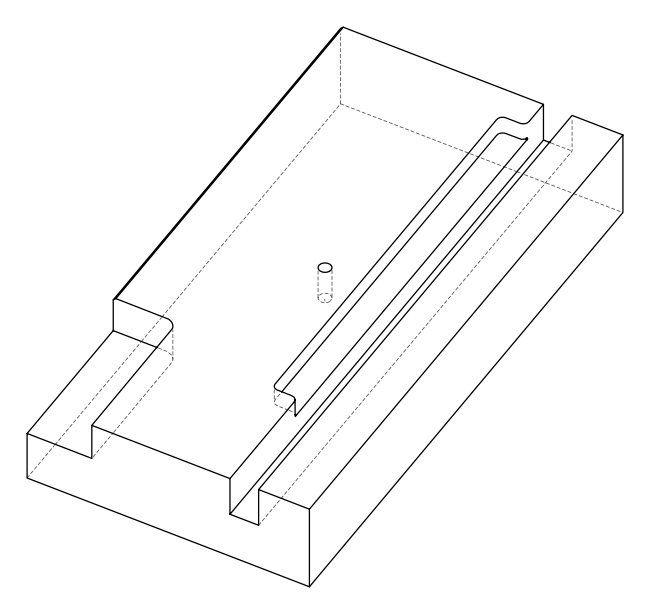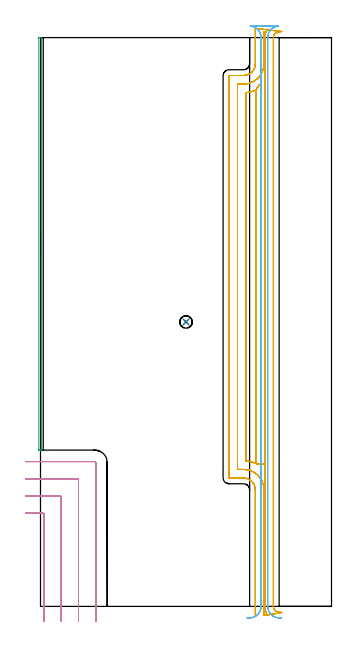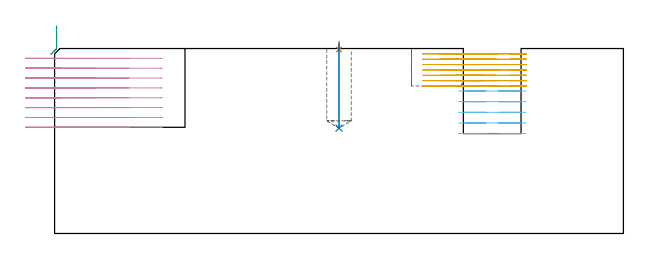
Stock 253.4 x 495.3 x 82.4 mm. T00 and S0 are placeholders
(PLAN: 6 operations, 5 tool changes, 65.6 min)
(1 SPOT_DRILL | STEP1POCKET | NXT0321_9005460120000 | 0.03 min | 1 mm3)
(2 DRILL_BLIND_HOLE_INTO_CENTER | STEP1POCKET | UGT0301_221 | 0.15 min | 3090 mm3)
(3 AREA_MILL | FG_CHAMFER_SURFACE | UGT0205_001 | 3.03 min | 1033 mm3)
(4 MILL_CORNER_NOTCH_RECTANGULAR | CORNER_NOTCH_RECTANGULAR | UGT0201_094 | Follow Part, ap 5, ae 75% | 10.86 min | 276649 mm3)
(5 MILL_OPEN_POCKET | POCKET_OPEN | NXT0201_013 | Follow Part, ap 2.5, ae 75% | 40.61 min | 351705 mm3)
(6 MILL_RECTANGULAR_SLOT | SLOT_RECTANGULAR | UGT0201_094 | Follow Part, ap 5, ae 75% | 10.89 min | 269871 mm3)
(TOOL NXT0321_9005460120000 | NC Spot Drill, 142deg, 12mm, Carbide, Uncoated | D12 PA142 FL30 Z2)
(TOOL UGT0301_221 | Twist Drill 10.9 mm | D10.9 PA118 FL92 Z2)
(TOOL UGT0205_001 | Chamfer Mill 20 x 3 x 45 deg. | D20 FL50 Z2)
(TOOL UGT0201_094 | End mill 20 mm | D20 FL38 Z4)
(TOOL NXT0201_013 | ENDMILL 10mm | D10 FL30 Z4)
(OP 1 SPOT_DRILL)
G17 G21 G94 G90
T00 M6
G54
G17 G0 G90 X126.7 Y247.7 S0 M3
G43 Z92.4 H0
G94 G81 G98 Z81.931 F250. R85.4
G80
M5
M2
(OP 2 DRILL_BLIND_HOLE_INTO_CENTER)
G17 G21 G94 G90
T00 M6
G54
G17 G0 G90 X126.7 Y247.7 S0 M3
G43 Z92.4 H0
G94 G81 G98 Z46.9 F250. R84.4
G80
M5
M2
(OP 3 AREA_MILL)
G17 G21 G94 G90
T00 M6
G54
G17 G0 G90 X0.9 Y325.7 S1061 M3
G43 Z92.4 H0
G94 G1 Y325.662 Z91.528 F250.
Y325.548 Z90.663
Y325.359 Z89.812
Y325.097 Z88.98
Y324.763 Z88.174
Y324.36 Z87.4
Y323.892 Z86.664
Y323.36 Z85.972
Y322.771 Z85.329
Y322.128 Z84.739
Y321.436 Z84.208
Y320.7 Z83.74
Y319.926 Z83.337
Y319.12 Z83.003
Y318.288 Z82.741
Y317.437 Z82.552
Y316.572 Z82.438
Y315.7 Z82.4
Y136.262
X0.905 Y136.11 Z82.395
X0.782 Y136.102 Z82.274
X0.661 Y136.1 Z82.16
X0.337 Z81.836
X-0.3 Z81.195
X-1.49 Y136.101 Z80.007
X-1.492 Y136.103 Z80.005
X-1.498 Y136.263 Z80.002
X-1.5 Y136.43 Z80.
Y494.858
X-1.497 Y495.137 Z80.003
X-1.491 Y495.297 Z80.005
X-1.49 Y495.299 Z80.007
X-0.3 Y495.3 Z81.195
X0.337 Z81.836
X0.661 Z82.16
X0.782 Y495.298 Z82.274
X0.898 Y495.29 Z82.388
X0.9 Y495.137 Z82.4
Y315.7
Y314.828 Z82.438
Y313.964 Z82.552
Y313.112 Z82.741
Y312.28 Z83.003
Y311.474 Z83.337
Y310.7 Z83.74
Y309.964 Z84.208
Y309.272 Z84.739
Y308.629 Z85.329
Y308.04 Z85.972
Y307.509 Z86.664
Y307.04 Z87.4
Y306.637 Z88.174
Y306.303 Z88.98
Y306.041 Z89.812
Y305.852 Z90.663
Y305.738 Z91.528
Y305.7 Z92.4
M5
M2
(OP 4 MILL_CORNER_NOTCH_RECTANGULAR)
G17 G21 G94 G90
T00 M6
G54
G17 G0 G90 X3.1 Y-13. S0 M3
G43 Z92.4 H0
Z78.012
G94 G1 Y-10. F250.
Y80.106 F500.
G3 X2.106 Y81.1 R1.
G1 X-10.
X-13. F250.
G0 Z92.4
X18.1 Y-13.
Z78.012
G1 Y-10.
Y95.106 F500.
G3 X17.106 Y96.1 R1.
G1 X-10.
X-13. F250.
G0 Z92.4
X33.1 Y-13.
Z78.012
G1 Y-10.
Y110.105 F500.
G3 X32.105 Y111.1 R1.
G1 X-10.
X-13. F250.
G0 Z92.4
X48.1 Y-13.
Z78.012
G1 Y-10.
Y125.105 F500.
G3 X47.105 Y126.1 R1.
G1 X-10.
X-13. F250.
G0 Z92.4
X3.1 Y-13.
Z73.625
G1 Y-10.
Y80.106 F500.
G3 X2.106 Y81.1 R1.
G1 X-10.
X-13. F250.
G0 Z92.4
X18.1 Y-13.
Z73.625
G1 Y-10.
Y95.106 F500.
G3 X17.106 Y96.1 R1.
G1 X-10.
X-13. F250.
G0 Z92.4
X33.1 Y-13.
Z73.625
G1 Y-10.
Y110.105 F500.
G3 X32.105 Y111.1 R1.
G1 X-10.
X-13. F250.
G0 Z92.4
X48.1 Y-13.
Z73.625
G1 Y-10.
Y125.105 F500.
G3 X47.105 Y126.1 R1.
G1 X-10.
X-13. F250.
G0 Z92.4
X3.1 Y-13.
Z69.237
G1 Y-10.
Y80.106 F500.
G3 X2.106 Y81.1 R1.
G1 X-10.
X-13. F250.
G0 Z92.4
X18.1 Y-13.
Z69.237
G1 Y-10.
Y95.106 F500.
G3 X17.106 Y96.1 R1.
G1 X-10.
X-13. F250.
G0 Z92.4
X33.1 Y-13.
Z69.237
G1 Y-10.
Y110.105 F500.
G3 X32.105 Y111.1 R1.
G1 X-10.
X-13. F250.
G0 Z92.4
X48.1 Y-13.
Z69.237
G1 Y-10.
Y125.105 F500.
G3 X47.105 Y126.1 R1.
G1 X-10.
X-13. F250.
G0 Z92.4
X3.1 Y-13.
Z64.85
G1 Y-10.
Y80.106 F500.
G3 X2.106 Y81.1 R1.
G1 X-10.
X-13. F250.
G0 Z92.4
X18.1 Y-13.
Z64.85
G1 Y-10.
Y95.106 F500.
G3 X17.106 Y96.1 R1.
G1 X-10.
X-13. F250.
G0 Z92.4
X33.1 Y-13.
Z64.85
G1 Y-10.
Y110.105 F500.
G3 X32.105 Y111.1 R1.
G1 X-10.
X-13. F250.
G0 Z92.4
X48.1 Y-13.
Z64.85
G1 Y-10.
Y125.105 F500.
G3 X47.105 Y126.1 R1.
G1 X-10.
X-13. F250.
G0 Z92.4
X3.1 Y-13.
Z60.462
G1 Y-10.
Y80.106 F500.
G3 X2.106 Y81.1 R1.
G1 X-10.
X-13. F250.
G0 Z92.4
X18.1 Y-13.
Z60.462
G1 Y-10.
Y95.106 F500.
G3 X17.106 Y96.1 R1.
G1 X-10.
X-13. F250.
G0 Z92.4
X33.1 Y-13.
Z60.462
G1 Y-10.
Y110.105 F500.
G3 X32.105 Y111.1 R1.
G1 X-10.
X-13. F250.
G0 Z92.4
X48.1 Y-13.
Z60.462
G1 Y-10.
Y125.105 F500.
G3 X47.105 Y126.1 R1.
G1 X-10.
X-13. F250.
G0 Z92.4
X3.1 Y-13.
Z56.075
G1 Y-10.
Y80.106 F500.
G3 X2.106 Y81.1 R1.
G1 X-10.
X-13. F250.
G0 Z92.4
X18.1 Y-13.
Z56.075
G1 Y-10.
Y95.106 F500.
G3 X17.106 Y96.1 R1.
G1 X-10.
X-13. F250.
G0 Z92.4
X33.1 Y-13.
Z56.075
G1 Y-10.
Y110.105 F500.
G3 X32.105 Y111.1 R1.
G1 X-10.
X-13. F250.
G0 Z92.4
X48.1 Y-13.
Z56.075
G1 Y-10.
Y125.105 F500.
G3 X47.105 Y126.1 R1.
G1 X-10.
X-13. F250.
G0 Z92.4
X3.1 Y-13.
Z51.687
G1 Y-10.
Y80.106 F500.
G3 X2.106 Y81.1 R1.
G1 X-10.
X-13. F250.
G0 Z92.4
X18.1 Y-13.
Z51.687
G1 Y-10.
Y95.106 F500.
G3 X17.106 Y96.1 R1.
G1 X-10.
X-13. F250.
G0 Z92.4
X33.1 Y-13.
Z51.687
G1 Y-10.
Y110.105 F500.
G3 X32.105 Y111.1 R1.
G1 X-10.
X-13. F250.
G0 Z92.4
X48.1 Y-13.
Z51.687
G1 Y-10.
Y125.105 F500.
G3 X47.105 Y126.1 R1.
G1 X-10.
X-13. F250.
G0 Z92.4
X3.1 Y-13.
Z47.3
G1 Y-10.
Y80.106 F500.
G3 X2.106 Y81.1 R1.
G1 X-10.
X-13. F250.
G0 Z92.4
X18.1 Y-13.
Z47.3
G1 Y-10.
Y95.106 F500.
G3 X17.106 Y96.1 R1.
G1 X-10.
X-13. F250.
G0 Z92.4
X33.1 Y-13.
Z47.3
G1 Y-10.
Y110.105 F500.
G3 X32.105 Y111.1 R1.
G1 X-10.
X-13. F250.
G0 Z92.4
X48.1 Y-13.
Z47.3
G1 Y-10.
Y125.105 F500.
G3 X47.105 Y126.1 R1.
G1 X-10.
X-13. F250.
G0 Z92.4
M5
M2
(OP 5 MILL_OPEN_POCKET)
G17 G21 G94 G90
T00 M6
G54
G17 G0 G90 X197.544 Y-7.75 S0 M3
G43 Z92.4 H0
Z80.014
G94 G1 X196.344 Y-5. F250.
G2 X195.3 Y0. R12.5 F500.
G1 Y124.321
X187.8
Y449.779
X190.283 Y454.142
X187.8 Y449.779
G2 X179. Y447.388 R25.2
G1 Y126.712
G2 X187.8 Y124.321 R25.2
G1 X195.3
Y495.3
G2 X196.344 Y500.3 R12.5
G1 X194.6
Y472.5
G2 X176.9 Y454.8 R17.7
G1 X171.5
Y119.3
X176.9
G2 X194.6 Y101.6 R17.7
G1 Y-5.
Y-8. F250.
X210.235 Y-5.298
X207.253 Y-4.97
G2 X202.8 Y0. R5. F500.
G1 Y495.3
G2 X207.253 Y500.27 R5.
G1 X210.235 Y500.598 F250.
X187.1 Y503.3
Y500.3
Y472.5 F500.
G2 X176.9 Y462.3 R10.2
G1 X164.2
G3 X164. Y462.1 R0.2
G1 Y112.
G3 X164.2 Y111.8 R0.2
G1 X176.9
G2 X187.1 Y101.6 R10.2
G1 Y-5.
Y-8. F250.
G0 X197.544 Y-7.75 Z77.629
G1 X196.344 Y-5.
G2 X195.3 Y0. R12.5 F500.
G1 Y124.321
X187.8
Y449.779
X190.283 Y454.142
X187.8 Y449.779
G2 X179. Y447.388 R25.2
G1 Y126.712
G2 X187.8 Y124.321 R25.2
G1 X195.3
Y495.3
G2 X196.344 Y500.3 R12.5
G1 X194.6
Y472.5
G2 X176.9 Y454.8 R17.7
G1 X171.5
Y119.3
X176.9
G2 X194.6 Y101.6 R17.7
G1 Y-5.
Y-8. F250.
X210.235 Y-5.298
X207.253 Y-4.97
G2 X202.8 Y0. R5. F500.
G1 Y495.3
G2 X207.253 Y500.27 R5.
G1 X210.235 Y500.598 F250.
X187.1 Y503.3
Y500.3
Y472.5 F500.
G2 X176.9 Y462.3 R10.2
G1 X164.2
G3 X164. Y462.1 R0.2
G1 Y112.
G3 X164.2 Y111.8 R0.2
G1 X176.9
G2 X187.1 Y101.6 R10.2
G1 Y-5.
Y-8. F250.
G0 X197.544 Y-7.75 Z75.243
G1 X196.344 Y-5.
G2 X195.3 Y0. R12.5 F500.
G1 Y124.321
X187.8
Y449.779
X190.283 Y454.142
X187.8 Y449.779
G2 X179. Y447.388 R25.2
G1 Y126.712
G2 X187.8 Y124.321 R25.2
G1 X195.3
Y495.3
G2 X196.344 Y500.3 R12.5
G1 X194.6
Y472.5
G2 X176.9 Y454.8 R17.7
G1 X171.5
Y119.3
X176.9
G2 X194.6 Y101.6 R17.7
G1 Y-5.
Y-8. F250.
X210.235 Y-5.298
X207.253 Y-4.97
G2 X202.8 Y0. R5. F500.
G1 Y495.3
G2 X207.253 Y500.27 R5.
G1 X210.235 Y500.598 F250.
X187.1 Y503.3
Y500.3
Y472.5 F500.
G2 X176.9 Y462.3 R10.2
G1 X164.2
G3 X164. Y462.1 R0.2
G1 Y112.
G3 X164.2 Y111.8 R0.2
G1 X176.9
G2 X187.1 Y101.6 R10.2
G1 Y-5.
Y-8. F250.
G0 X197.544 Y-7.75 Z72.857
G1 X196.344 Y-5.
G2 X195.3 Y0. R12.5 F500.
G1 Y124.321
X187.8
Y449.779
X190.283 Y454.142
X187.8 Y449.779
G2 X179. Y447.388 R25.2
G1 Y126.712
G2 X187.8 Y124.321 R25.2
G1 X195.3
Y495.3
G2 X196.344 Y500.3 R12.5
G1 X194.6
Y472.5
G2 X176.9 Y454.8 R17.7
G1 X171.5
Y119.3
X176.9
G2 X194.6 Y101.6 R17.7
G1 Y-5.
Y-8. F250.
X210.235 Y-5.298
X207.253 Y-4.97
G2 X202.8 Y0. R5. F500.
G1 Y495.3
G2 X207.253 Y500.27 R5.
G1 X210.235 Y500.598 F250.
X187.1 Y503.3
Y500.3
Y472.5 F500.
G2 X176.9 Y462.3 R10.2
G1 X164.2
G3 X164. Y462.1 R0.2
G1 Y112.
G3 X164.2 Y111.8 R0.2
G1 X176.9
G2 X187.1 Y101.6 R10.2
G1 Y-5.
Y-8. F250.
G0 X197.544 Y-7.75 Z70.471
G1 X196.344 Y-5.
G2 X195.3 Y0. R12.5 F500.
G1 Y124.321
X187.8
Y449.779
X190.283 Y454.142
X187.8 Y449.779
G2 X179. Y447.388 R25.2
G1 Y126.712
G2 X187.8 Y124.321 R25.2
G1 X195.3
Y495.3
G2 X196.344 Y500.3 R12.5
G1 X194.6
Y472.5
G2 X176.9 Y454.8 R17.7
G1 X171.5
Y119.3
X176.9
G2 X194.6 Y101.6 R17.7
G1 Y-5.
Y-8. F250.
X210.235 Y-5.298
X207.253 Y-4.97
G2 X202.8 Y0. R5. F500.
G1 Y495.3
G2 X207.253 Y500.27 R5.
G1 X210.235 Y500.598 F250.
X187.1 Y503.3
Y500.3
Y472.5 F500.
G2 X176.9 Y462.3 R10.2
G1 X164.2
G3 X164. Y462.1 R0.2
G1 Y112.
G3 X164.2 Y111.8 R0.2
G1 X176.9
G2 X187.1 Y101.6 R10.2
G1 Y-5.
Y-8. F250.
G0 X197.544 Y-7.75 Z68.086
G1 X196.344 Y-5.
G2 X195.3 Y0. R12.5 F500.
G1 Y124.321
X187.8
Y449.779
X190.283 Y454.142
X187.8 Y449.779
G2 X179. Y447.388 R25.2
G1 Y126.712
G2 X187.8 Y124.321 R25.2
G1 X195.3
Y495.3
G2 X196.344 Y500.3 R12.5
G1 X194.6
Y472.5
G2 X176.9 Y454.8 R17.7
G1 X171.5
Y119.3
X176.9
G2 X194.6 Y101.6 R17.7
G1 Y-5.
Y-8. F250.
X210.235 Y-5.298
X207.253 Y-4.97
G2 X202.8 Y0. R5. F500.
G1 Y495.3
G2 X207.253 Y500.27 R5.
G1 X210.235 Y500.598 F250.
X187.1 Y503.3
Y500.3
Y472.5 F500.
G2 X176.9 Y462.3 R10.2
G1 X164.2
G3 X164. Y462.1 R0.2
G1 Y112.
G3 X164.2 Y111.8 R0.2
G1 X176.9
G2 X187.1 Y101.6 R10.2
G1 Y-5.
Y-8. F250.
G0 X197.544 Y-7.75 Z65.7
G1 X196.344 Y-5.
G2 X195.3 Y0. R12.5 F500.
G1 Y124.321
X187.8
Y449.779
X190.283 Y454.142
X187.8 Y449.779
G2 X179. Y447.388 R25.2
G1 Y126.712
G2 X187.8 Y124.321 R25.2
G1 X195.3
Y495.3
G2 X196.344 Y500.3 R12.5
G1 X194.6
Y472.5
G2 X176.9 Y454.8 R17.7
G1 X171.5
Y119.3
X176.9
G2 X194.6 Y101.6 R17.7
G1 Y-5.
Y-8. F250.
X210.235 Y-5.298
X207.253 Y-4.97
G2 X202.8 Y0. R5. F500.
G1 Y495.3
G2 X207.253 Y500.27 R5.
G1 X210.235 Y500.598 F250.
X187.1 Y503.3
Y500.3
Y472.5 F500.
G2 X176.9 Y462.3 R10.2
G1 X164.2
G3 X164. Y462.1 R0.2
G1 Y112.
G3 X164.2 Y111.8 R0.2
G1 X176.9
G2 X187.1 Y101.6 R10.2
G1 Y-5.
Y-8. F250.
G0 Z92.4
M5
M2
(OP 6 MILL_RECTANGULAR_SLOT)
G17 G21 G94 G90
T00 M6
G54
G17 G0 G90 X210.017 Y-10.202 S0 M3
G43 Z92.4 H0
Z63.45
G94 G1 X207.026 Y-9.97 F250.
G2 X197.8 Y0. R10. F500.
G1 Y495.3
G2 X207.026 Y505.27 R10.
G1 Y505.3
X182.874
Y505.27
G2 X192.1 Y495.3 R10.
G1 Y0.
G2 X182.874 Y-9.97 R10.
G1 X179.883 Y-10.202 F250.
G0 X210.017 Z58.712
G1 X207.026 Y-9.97
G2 X197.8 Y0. R10. F500.
G1 Y495.3
G2 X207.026 Y505.27 R10.
G1 Y505.3
X182.874
Y505.27
G2 X192.1 Y495.3 R10.
G1 Y0.
G2 X182.874 Y-9.97 R10.
G1 X179.883 Y-10.202 F250.
G0 X210.017 Z53.975
G1 X207.026 Y-9.97
G2 X197.8 Y0. R10. F500.
G1 Y495.3
G2 X207.026 Y505.27 R10.
G1 Y505.3
X182.874
Y505.27
G2 X192.1 Y495.3 R10.
G1 Y0.
G2 X182.874 Y-9.97 R10.
G1 X179.883 Y-10.202 F250.
G0 X210.017 Z49.237
G1 X207.026 Y-9.97
G2 X197.8 Y0. R10. F500.
G1 Y495.3
G2 X207.026 Y505.27 R10.
G1 Y505.3
X182.874
Y505.27
G2 X192.1 Y495.3 R10.
G1 Y0.
G2 X182.874 Y-9.97 R10.
G1 X179.883 Y-10.202 F250.
G0 X210.017 Z44.5
G1 X207.026 Y-9.97
G2 X197.8 Y0. R10. F500.
G1 Y495.3
G2 X207.026 Y505.27 R10.
G1 Y505.3
X182.874
Y505.27
G2 X192.1 Y495.3 R10.
G1 Y0.
G2 X182.874 Y-9.97 R10.
G1 X179.883 Y-10.202 F250.
G0 Z92.4
M5
M2
